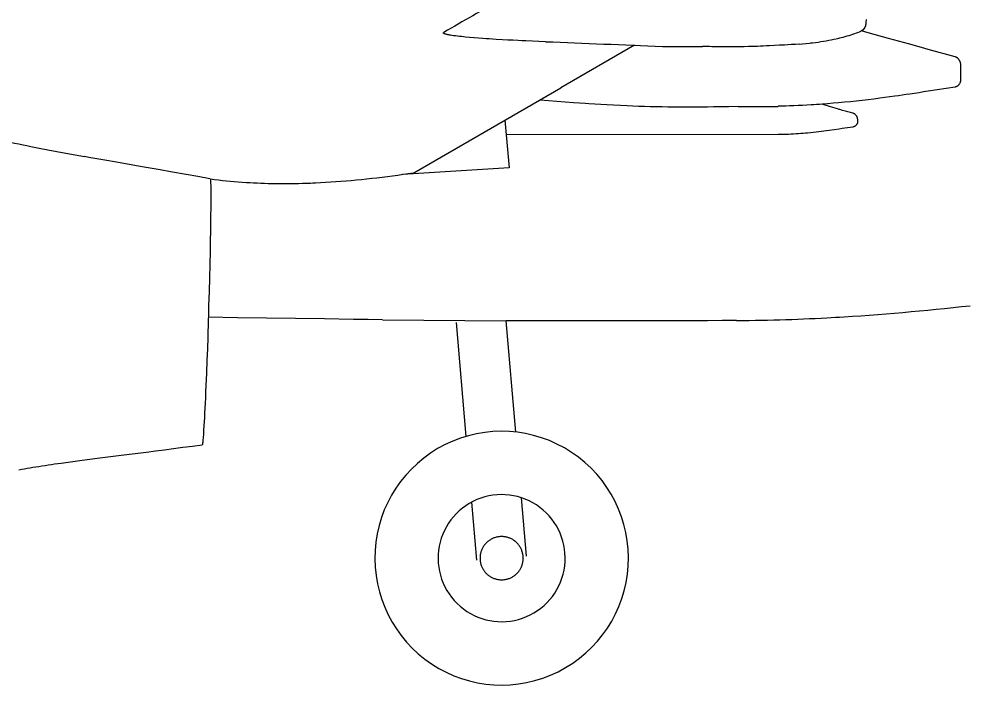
# Model space of a CAD drawing. Extents: x -17108 to 71323, y -8319 to 54197.
# Drawn here: x 2651 to 7044, y 41567 to 44649 of the extents above; entities that cross this region are included whole.
import ezdxf

# ---------------------------------------------------------------- set-up
doc = ezdxf.new("R2010")
doc.units = 0
doc.layers.get('0').update_dxf_attribs({"linetype": 'CONTINUOUS'})

msp = doc.modelspace()

# ---------------------------------------------------------------- linework, layer by layer
at = {"color": 7, "ltscale": 0.352387}
msp.add_line((6572.2, 44646), (6571.6, 44631.9), dxfattribs=at)
at = {"color": 7}
for p, q in [((5500.8, 44527), (5159.2, 44329.6)), ((5629.6, 44521.8), (5814.6, 44521.8)), ((6984.1, 44473.4), (6859.2, 44507.8)), ((7009.2, 44442.3), (7009.2, 44364.8)), ((4478, 43936.1), (5159.2, 44329.6)), ((6984.1, 44333.8), (6859.2, 44314.2)), ((5980, 44244.4), (6165, 44244.4)), ((4900.7, 44180.1), (4919.7, 43959.5)), ((6165.2, 44113.5), (4906.5, 44112.7)), ((4919.7, 43959.5), (4426.2, 43928.2)), ((4333.9, 43257.1), (4905.9, 43252.5)), ((4721.1, 42717.2), (4675.8, 43243.6)), ((4950.3, 42736.9), (4905.9, 43252.5)), ((4770.5, 42143.7), (4747.3, 42413.4)), ((4999.7, 42163.4), (4976.4, 42433.1))]:
    msp.add_line(p, q, dxfattribs=at)
for points in [[(6571.3, 44631.8), (6571.2, 44630), (6571.1, 44628.2), (6570.8, 44625.9), (6570.5, 44623.5), (6570.1, 44621.3), (6569.5, 44618.6), (6568.8, 44616), (6568.4, 44614.7), (6568, 44613.4), (6567.3, 44611.8), (6566.6, 44610.2), (6565.9, 44608.6), (6565.3, 44607.5), (6564.7, 44606.5), (6564, 44605.5), (6563.4, 44604.5), (6562.4, 44603.2), (6561.4, 44602), (6560.3, 44600.8), (6559, 44599.5), (6557.6, 44598.2), (6556, 44597), (6554.4, 44595.8), (6552.8, 44594.8), (6551.3, 44593.9), (6549.7, 44593.1), (6548.1, 44592.4)], [(6571.6, 44631.9), (6571.5, 44631.9), (6571.3, 44631.8)], [(6262.7, 44532.5), (6278.4, 44533.9), (6294, 44535.4), (6309.5, 44537), (6317.1, 44537.9), (6324.8, 44538.8), (6337.4, 44540.4), (6350, 44542.1), (6362.4, 44543.9), (6374.8, 44545.9), (6387, 44547.9), (6399.1, 44550.1), (6410.8, 44552.3), (6422.4, 44554.6), (6433.9, 44557.1), (6445.3, 44559.7), (6450.9, 44561), (6456.4, 44562.4), (6465.9, 44564.8), (6475.2, 44567.4), (6484.5, 44570), (6493.5, 44572.7), (6502.5, 44575.5), (6511.3, 44578.4), (6520, 44581.4), (6527.2, 44584.1), (6534.2, 44586.8), (6541.2, 44589.5), (6548.1, 44592.4)], [(6859.2, 44507.8), (6828.9, 44516.1), (6768, 44533), (6675.6, 44558.8), (6582.3, 44584.9), (6551, 44593.7)], [(6569.2, 44616.5), (6568.6, 44614.5), (6567.9, 44612.7), (6567, 44610.6), (6566.1, 44608.7), (6565, 44606.8), (6563.9, 44605), (6562.6, 44603.2), (6561.3, 44601.6), (6559.8, 44600), (6558.3, 44598.6), (6556.6, 44597.2), (6554.8, 44595.9), (6553, 44594.8), (6551.3, 44593.8)], [(5087.8, 44543.6), (5057.5, 44544.7), (5027.3, 44545.9), (4997.2, 44547.2), (4979.2, 44547.9), (4961.1, 44548.8), (4937.2, 44549.9), (4913.3, 44551.1), (4889.5, 44552.4), (4859.2, 44554.2), (4843.6, 44555.2), (4828.1, 44556.2), (4813.4, 44557.2), (4798.6, 44558.3), (4778.1, 44559.8), (4757.6, 44561.4), (4737.1, 44563.2), (4718.4, 44564.9), (4709, 44565.9), (4699.7, 44566.9), (4690.6, 44567.9), (4681.5, 44568.9), (4672.2, 44570.1), (4663, 44571.3), (4655.3, 44572.4), (4648.6, 44573.5), (4644.5, 44574.2), (4640.4, 44574.9), (4636.9, 44575.6), (4633.5, 44576.3), (4630.9, 44576.9), (4628.3, 44577.6), (4626, 44578.2), (4623.9, 44578.8), (4622.4, 44579.3), (4620.9, 44579.9), (4619.7, 44580.4), (4618.4, 44581), (4617.3, 44581.6), (4616.8, 44582), (4616.4, 44582.4), (4616, 44582.8), (4615.7, 44583.3), (4615.6, 44583.6), (4615.5, 44583.9), (4615.6, 44584.3), (4615.7, 44584.8), (4615.9, 44585.1), (4616.3, 44585.5), (4616.9, 44586.1), (4617.7, 44586.6)], [(6262.7, 44532.5), (6244.7, 44531.3), (6226.6, 44530.1), (6210.2, 44529.1), (6193.7, 44528.1), (6170.7, 44526.7), (6147.8, 44525.5), (6124.8, 44524.4), (6110.5, 44523.7), (6096.2, 44523.1), (6082.9, 44522.5), (6069.6, 44522), (6048.9, 44521.4), (6028.2, 44520.8), (6007.5, 44520.3), (5986.8, 44519.9), (5965.2, 44519.6), (5943.7, 44519.5), (5922.2, 44519.5), (5900.6, 44519.7), (5879.1, 44520), (5857.6, 44520.4), (5846.9, 44520.7), (5836.1, 44521), (5825.4, 44521.4), (5814.6, 44521.8)], [(7009.1, 44443.6), (7009, 44445.4), (7008.8, 44446.5), (7008.5, 44447.7), (7008.2, 44449), (7007.8, 44450.3), (7007.4, 44451.6), (7006.9, 44452.8), (7006.3, 44454.1), (7005.7, 44455.3), (7005.1, 44456.5), (7004.4, 44457.6), (7003.7, 44458.7), (7002.9, 44459.8), (7002.1, 44460.9), (7001.3, 44461.9), (7000.4, 44462.9), (6999.5, 44463.9), (6998.6, 44464.8), (6997.7, 44465.7), (6996.7, 44466.6), (6995.7, 44467.4), (6994.6, 44468.2), (6993.6, 44469), (6992.5, 44469.7), (6991.4, 44470.4), (6990.2, 44471), (6989, 44471.6), (6987.8, 44472.1), (6986.6, 44472.6), (6985.4, 44473), (6984.1, 44473.4)], [(7009.2, 44364.8), (7009.1, 44363.7), (7009.1, 44362.6), (7008.9, 44360.9), (7008.6, 44359.3), (7008.2, 44357.8), (7007.7, 44356), (7007, 44354.4), (7006.3, 44352.7), (7005.5, 44351), (7004.5, 44349.3), (7003.5, 44347.7), (7002.1, 44345.7), (7000.7, 44343.9), (6999.1, 44342.2), (6997.6, 44340.8), (6996.1, 44339.5), (6994.7, 44338.4), (6993.1, 44337.3), (6991.6, 44336.4), (6990.1, 44335.6), (6988.5, 44335), (6987, 44334.5), (6985.6, 44334.1), (6984.1, 44333.8)], [(6859.2, 44314.2), (6838.2, 44310.9), (6817.2, 44307.6), (6796.2, 44304.4), (6775.2, 44301.2), (6756.9, 44298.5), (6738.6, 44295.9), (6722, 44293.5), (6705.4, 44291.1), (6682.1, 44287.9), (6658.9, 44284.8), (6635.6, 44281.8), (6608.4, 44278.3), (6581.2, 44275), (6554, 44271.9), (6526.8, 44268.8), (6499.5, 44265.9), (6472.3, 44263.2), (6458.7, 44261.9), (6445, 44260.6), (6419.6, 44258.4), (6394.2, 44256.3), (6368.8, 44254.3), (6356, 44253.4), (6343.2, 44252.5), (6330.5, 44251.7), (6317.8, 44250.9), (6297.8, 44249.7), (6277.9, 44248.7), (6257.9, 44247.7), (6238, 44246.9), (6218, 44246.2), (6200.3, 44245.6), (6182.6, 44245.1), (6165, 44244.8)], [(5063, 44273.8), (5101.8, 44270.7), (5140.5, 44267.8), (5179.2, 44264.9), (5218, 44262.2), (5245, 44260.3), (5272, 44258.6), (5289.5, 44257.5), (5316.9, 44255.8), (5344.4, 44254.2), (5371.8, 44252.7), (5403.2, 44251), (5434.6, 44249.4), (5466, 44248), (5492.7, 44246.9), (5519.3, 44245.9), (5545.8, 44245.1), (5572.4, 44244.3), (5600, 44243.6), (5627.6, 44243.1), (5655.2, 44242.7), (5682.8, 44242.4), (5710.4, 44242.3), (5737.9, 44242.2), (5765.3, 44242.3), (5792.8, 44242.4), (5815.5, 44242.6), (5838.2, 44242.8), (5865.3, 44243.1), (5892.4, 44243.4), (5936.2, 44244), (5980, 44244.8)], [(6447.5, 44230.1), (6440.2, 44232.3), (6429.7, 44235.4), (6406.9, 44242.3), (6368.7, 44253.8)], [(6510.5, 44213.1), (6499.3, 44215.9), (6488.1, 44218.8), (6477, 44221.7), (6463.3, 44225.5), (6450.1, 44229.4), (6447.5, 44230.1)], [(6532.4, 44186.6), (6532.4, 44187.6), (6532.3, 44188.7), (6532.1, 44189.9), (6531.9, 44191.1), (6531.5, 44192.6), (6531.1, 44194.1), (6530.4, 44195.8), (6529.7, 44197.2), (6528.7, 44199), (6527.5, 44200.8), (6526.3, 44202.4), (6525, 44203.9), (6523.7, 44205.3), (6522.3, 44206.7), (6520.8, 44207.9), (6519.2, 44209.1), (6517.6, 44210.1), (6515.9, 44211), (6514.2, 44211.9), (6512.9, 44212.4), (6511.5, 44212.9), (6510.5, 44213.1)], [(6510.5, 44148.4), (6460.9, 44141.2), (6447.5, 44139.2)], [(6532.4, 44186.6), (6532.3, 44170.1), (6532.1, 44168.6), (6531.8, 44167.1), (6531.3, 44165.7), (6530.8, 44164.3), (6530.1, 44163), (6529.4, 44161.7), (6528.3, 44160), (6527.1, 44158.5), (6525.9, 44157), (6524.5, 44155.7), (6523.1, 44154.5), (6521.7, 44153.3), (6520.2, 44152.3), (6518.6, 44151.3), (6517.4, 44150.7), (6516, 44150), (6514.4, 44149.4), (6512.8, 44148.9), (6511.5, 44148.6), (6510.5, 44148.4)], [(2340.8, 44137.2), (2370.6, 44130.8), (2400.9, 44124.3), (2444.5, 44114.7), (2489.1, 44105), (2529.6, 44096.1), (2550.1, 44091.7), (2581.3, 44085), (2606, 44079.7), (2631, 44074.5), (2650.8, 44070.3), (2670.8, 44066.2), (2688, 44062.7), (2705.2, 44059.2)], [(6447.5, 44139.3), (6424, 44135.9), (6400.5, 44132.6), (6388.7, 44131), (6377, 44129.5), (6365.3, 44128), (6353.5, 44126.5), (6340.5, 44124.9), (6327.4, 44123.5), (6314.4, 44122.1), (6301.3, 44120.8), (6290.9, 44119.8), (6280.5, 44118.9), (6270.2, 44118), (6259.8, 44117.2), (6248, 44116.4), (6236.3, 44115.7), (6224.5, 44115), (6212.7, 44114.5), (6200.8, 44114.1), (6189, 44113.8), (6177.1, 44113.6), (6165.2, 44113.5)], [(2705.2, 44059.2), (2744.8, 44051.3), (2785.2, 44043.5), (2826.3, 44035.6), (2868, 44027.7), (2910.5, 44019.8), (2953.6, 44012)], [(3533.9, 43909.4), (3478.8, 43919.3), (3424.3, 43929), (3352.4, 43941.7), (3305.2, 43950), (3212.7, 43966.3), (3101.9, 43985.7), (3049.2, 43995), (3011, 44001.8), (2974.2, 44008.3), (2953.6, 44012)], [(4477.3, 43935.8), (4453.1, 43932.1), (4428.9, 43928.5), (4404.7, 43925.1), (4380.6, 43921.8), (4356.4, 43918.6), (4332.2, 43915.6), (4308.1, 43912.7), (4284, 43909.9), (4260.1, 43907.3), (4236.3, 43904.8), (4212.5, 43902.5), (4188.7, 43900.3), (4164.9, 43898.2), (4141.1, 43896.3), (4117.3, 43894.5), (4093.9, 43892.9), (4070.5, 43891.4), (4047, 43890.1), (4023.7, 43889), (4012, 43888.4), (4000.3, 43888), (3981.7, 43887.3), (3963.1, 43886.7), (3944.5, 43886.3), (3922.6, 43885.9), (3900.7, 43885.6), (3889.7, 43885.5), (3878.7, 43885.5), (3867.8, 43885.5), (3856.9, 43885.6), (3839.4, 43885.8), (3822, 43886), (3804.6, 43886.4), (3787.2, 43886.9), (3769.8, 43887.5), (3753.2, 43888.2), (3736.6, 43889), (3720.1, 43889.9), (3703.6, 43890.9), (3684.9, 43892.2), (3666.4, 43893.5), (3647.8, 43895.1), (3629.3, 43896.7), (3610.9, 43898.5), (3592.5, 43900.4), (3574.1, 43902.4), (3555.8, 43904.6), (3537.5, 43906.9)], [(3537.4, 43909.1), (3537.6, 43906.3), (3537.7, 43903.2), (3538, 43895.8), (3538.3, 43886.9), (3538.5, 43879.4), (3538.6, 43871.1), (3538.7, 43852.5), (3538.8, 43831.3), (3538.7, 43803.6), (3538.5, 43773.3), (3538.2, 43740.6), (3537.8, 43715.2), (3537.4, 43688.8), (3537, 43660.8), (3536.5, 43632), (3535.3, 43573.3), (3534, 43512.5), (3532.5, 43450.4), (3530.8, 43387.2), (3529, 43323.4)], [(3529, 43323.4), (3528.5, 43300.6), (3527.9, 43277.6), (3527.3, 43253.3), (3526.6, 43228.9), (3525.7, 43202.2), (3524.9, 43175.5), (3523, 43122.5), (3521.1, 43070.3), (3518.8, 43010.3), (3516.4, 42952.7), (3515.1, 42923.6), (3513.8, 42895.4), (3512.7, 42870.9), (3511.6, 42847.3), (3510.5, 42825.3), (3509.4, 42804.5), (3508.3, 42785), (3507.3, 42766.9), (3505.9, 42744.7), (3505.2, 42733.6), (3504.5, 42723.5), (3503.9, 42715.9), (3503.3, 42709), (3502.8, 42702.8), (3502.3, 42697.4), (3501.9, 42693.3), (3501.5, 42689.8), (3501, 42686.4), (3500.6, 42683.7), (3500.3, 42682.1), (3500.1, 42680.9), (3499.8, 42679.9), (3499.6, 42679.3), (3499.4, 42679), (3499.3, 42678.8), (3499.2, 42678.7), (3499.1, 42678.7)], [(5973, 43253.2), (6001.9, 43253.4), (6030.7, 43253.7), (6059.6, 43254.2), (6088, 43254.7), (6116.4, 43255.3), (6144.8, 43256), (6172.6, 43256.8), (6200.5, 43257.6), (6228.3, 43258.6), (6255.6, 43259.6), (6282.9, 43260.7), (6310.3, 43261.9), (6337.1, 43263.2), (6363.9, 43264.5), (6390.7, 43265.9), (6410.2, 43267), (6429.8, 43268.1), (6449.8, 43269.3), (6469.9, 43270.5), (6509, 43273), (6548.2, 43275.7), (6587, 43278.5), (6625.8, 43281.4), (6664.5, 43284.4), (6703.1, 43287.6), (6741.7, 43290.9), (6780.3, 43294.3), (6818.9, 43297.8), (6857.6, 43301.5), (6896.5, 43305.3), (6935.3, 43309.2), (6974.5, 43313.3), (7013.7, 43317.5), (7053.3, 43321.8)], [(4333.9, 43257.1), (4266.7, 43257.8), (4199.5, 43258.6), (4065.1, 43260.3), (3930.7, 43262.1), (3796.4, 43264.1), (3662, 43266.1), (3527.7, 43268.4)], [(5973, 43253.2), (5905.9, 43252.8), (5838.8, 43252.4), (5771.9, 43252.1), (5704.9, 43251.8), (5638, 43251.6), (5571.2, 43251.4), (5504.4, 43251.3), (5437.7, 43251.2), (5371, 43251.2), (5304.4, 43251.2), (5237.9, 43251.3), (5171.4, 43251.5), (5104.9, 43251.6), (5038.5, 43251.9), (4972.2, 43252.1), (4905.9, 43252.5)], [(2651.1, 42562.3), (2663.7, 42564.7), (2676.3, 42567.1), (2689.3, 42569.4), (2702.4, 42571.7), (2715.9, 42574), (2729.4, 42576.3), (2743.4, 42578.5), (2757.4, 42580.7), (2771.9, 42583), (2786.3, 42585.2), (2801.2, 42587.4), (2816.1, 42589.6), (2846.8, 42593.9), (2878.4, 42598.3), (2910.9, 42602.6), (2944.2, 42607), (2978.5, 42611.4), (3013.5, 42615.9), (3049.5, 42620.4), (3123.9, 42629.7), (3201.7, 42639.4), (3241.8, 42644.5), (3282.7, 42649.7), (3324.4, 42655.1), (3366.9, 42660.7), (3410.2, 42666.5), (3454.3, 42672.5), (3499.1, 42678.7)], [(4984.9, 42147.5), (4985.1, 42151.1), (4985.1, 42154.8), (4985, 42158.4), (4984.7, 42162), (4984.4, 42165.6), (4983.8, 42169.2), (4983.2, 42172.8), (4982.5, 42176.4), (4981.6, 42179.9), (4980.5, 42183.4), (4979.4, 42186.8), (4978.1, 42190.2), (4976.7, 42193.6), (4975.2, 42196.9), (4973.6, 42200.1), (4971.9, 42203.3), (4970, 42206.4), (4968, 42209.4), (4965.9, 42212.4), (4963.7, 42215.3), (4961.4, 42218.1), (4959.1, 42220.9), (4956.6, 42223.5), (4954, 42226), (4951.3, 42228.5), (4948.5, 42230.9), (4945.7, 42233.1), (4942.8, 42235.3), (4939.8, 42237.3), (4936.7, 42239.2), (4933.5, 42241), (4930.3, 42242.7), (4927.1, 42244.3), (4923.7, 42245.8), (4920.4, 42247.1), (4917, 42248.4), (4913.5, 42249.4), (4910, 42250.4), (4906.5, 42251.3), (4902.9, 42252), (4899.3, 42252.6), (4895.7, 42253), (4892.1, 42253.3), (4888.5, 42253.5), (4884.8, 42253.6), (4881.2, 42253.5), (4877.6, 42253.3), (4874, 42252.9), (4870.4, 42252.5), (4866.8, 42251.9), (4863.2, 42251.2), (4859.7, 42250.3), (4856.2, 42249.3), (4852.8, 42248.2), (4849.3, 42247), (4846, 42245.6), (4842.7, 42244.1), (4839.4, 42242.5), (4836.2, 42240.8), (4833.1, 42239), (4830, 42237), (4827, 42235), (4824.1, 42232.8), (4821.3, 42230.6), (4818.5, 42228.2), (4815.8, 42225.7), (4813.3, 42223.2), (4810.8, 42220.5), (4808.4, 42217.8), (4806.1, 42214.9), (4804, 42212), (4801.9, 42209), (4799.9, 42206), (4798.1, 42202.9), (4796.3, 42199.7), (4794.7, 42196.4), (4793.2, 42193.1), (4791.9, 42189.8), (4790.6, 42186.3), (4789.5, 42182.9), (4788.5, 42179.4), (4787.7, 42176.2), (4787, 42172.9), (4786.4, 42169.6), (4785.9, 42166.3), (4785.5, 42163), (4785.3, 42159.6)], [(4785.3, 42159.6), (4785.1, 42156), (4785.1, 42152.4), (4785.2, 42148.7), (4785.4, 42145.1), (4785.8, 42141.5), (4786.3, 42137.9), (4786.9, 42134.3), (4787.7, 42130.8), (4788.6, 42127.3), (4789.6, 42123.8), (4790.8, 42120.3), (4792, 42116.9), (4793.4, 42113.6), (4794.9, 42110.3), (4796.6, 42107), (4798.3, 42103.9), (4800.2, 42100.7), (4802.2, 42097.7), (4804.2, 42094.7), (4806.4, 42091.8), (4808.7, 42089), (4811.1, 42086.3), (4813.6, 42083.6), (4816.2, 42081.1), (4818.9, 42078.6), (4821.6, 42076.3), (4824.5, 42074), (4827.4, 42071.9), (4830.4, 42069.8), (4833.5, 42067.9), (4836.6, 42066.1), (4839.8, 42064.4), (4843.1, 42062.8), (4846.4, 42061.3), (4849.8, 42060), (4853.2, 42058.8), (4856.7, 42057.7), (4860.2, 42056.7), (4863.7, 42055.9), (4867.3, 42055.2), (4870.8, 42054.6), (4874.4, 42054.1), (4878.1, 42053.8), (4881.7, 42053.6), (4885.3, 42053.6), (4888.9, 42053.6), (4892.6, 42053.9), (4896.2, 42054.2), (4899.8, 42054.7), (4903.4, 42055.3), (4906.9, 42056), (4910.5, 42056.8), (4913.9, 42057.8), (4917.4, 42058.9), (4920.8, 42060.2), (4924.2, 42061.5), (4927.5, 42063), (4930.8, 42064.6), (4934, 42066.3), (4937.1, 42068.2), (4940.2, 42070.1), (4943.2, 42072.2), (4946.1, 42074.3), (4948.9, 42076.6), (4951.7, 42079), (4954.3, 42081.4), (4956.9, 42084), (4959.4, 42086.6), (4961.8, 42089.4), (4964, 42092.2), (4966.2, 42095.1), (4968.3, 42098.1), (4970.2, 42101.1), (4972.1, 42104.3), (4973.8, 42107.5), (4975.4, 42110.7), (4976.9, 42114), (4978.3, 42117.4), (4979.6, 42120.8), (4980.7, 42124.2), (4981.7, 42127.7), (4982.5, 42131), (4983.2, 42134.2), (4983.8, 42137.5), (4984.3, 42140.9), (4984.6, 42144.2), (4984.9, 42147.5)]]:
    msp.add_lwpolyline(points, dxfattribs=at)
for centre, radius, start, end in [((1040155.2, -1752496.1), 2074088.8, 119.9434039, 119.9519461), ((138991.7, 3372467), 3330616.2, 267.6958605, 267.7051905), ((4885.1, 42153.6), 587, 356.5084, 176.5085), ((4885.1, 42153.6), 294.1, 353.0179, 173.018), ((4885.1, 42153.6), 587, 176.5084, 356.5085), ((4885.1, 42153.6), 294.1, 173.0179, 353.018)]:
    msp.add_arc(centre, radius, start, end, dxfattribs=at)

doc.saveas('drawing.dxf')
